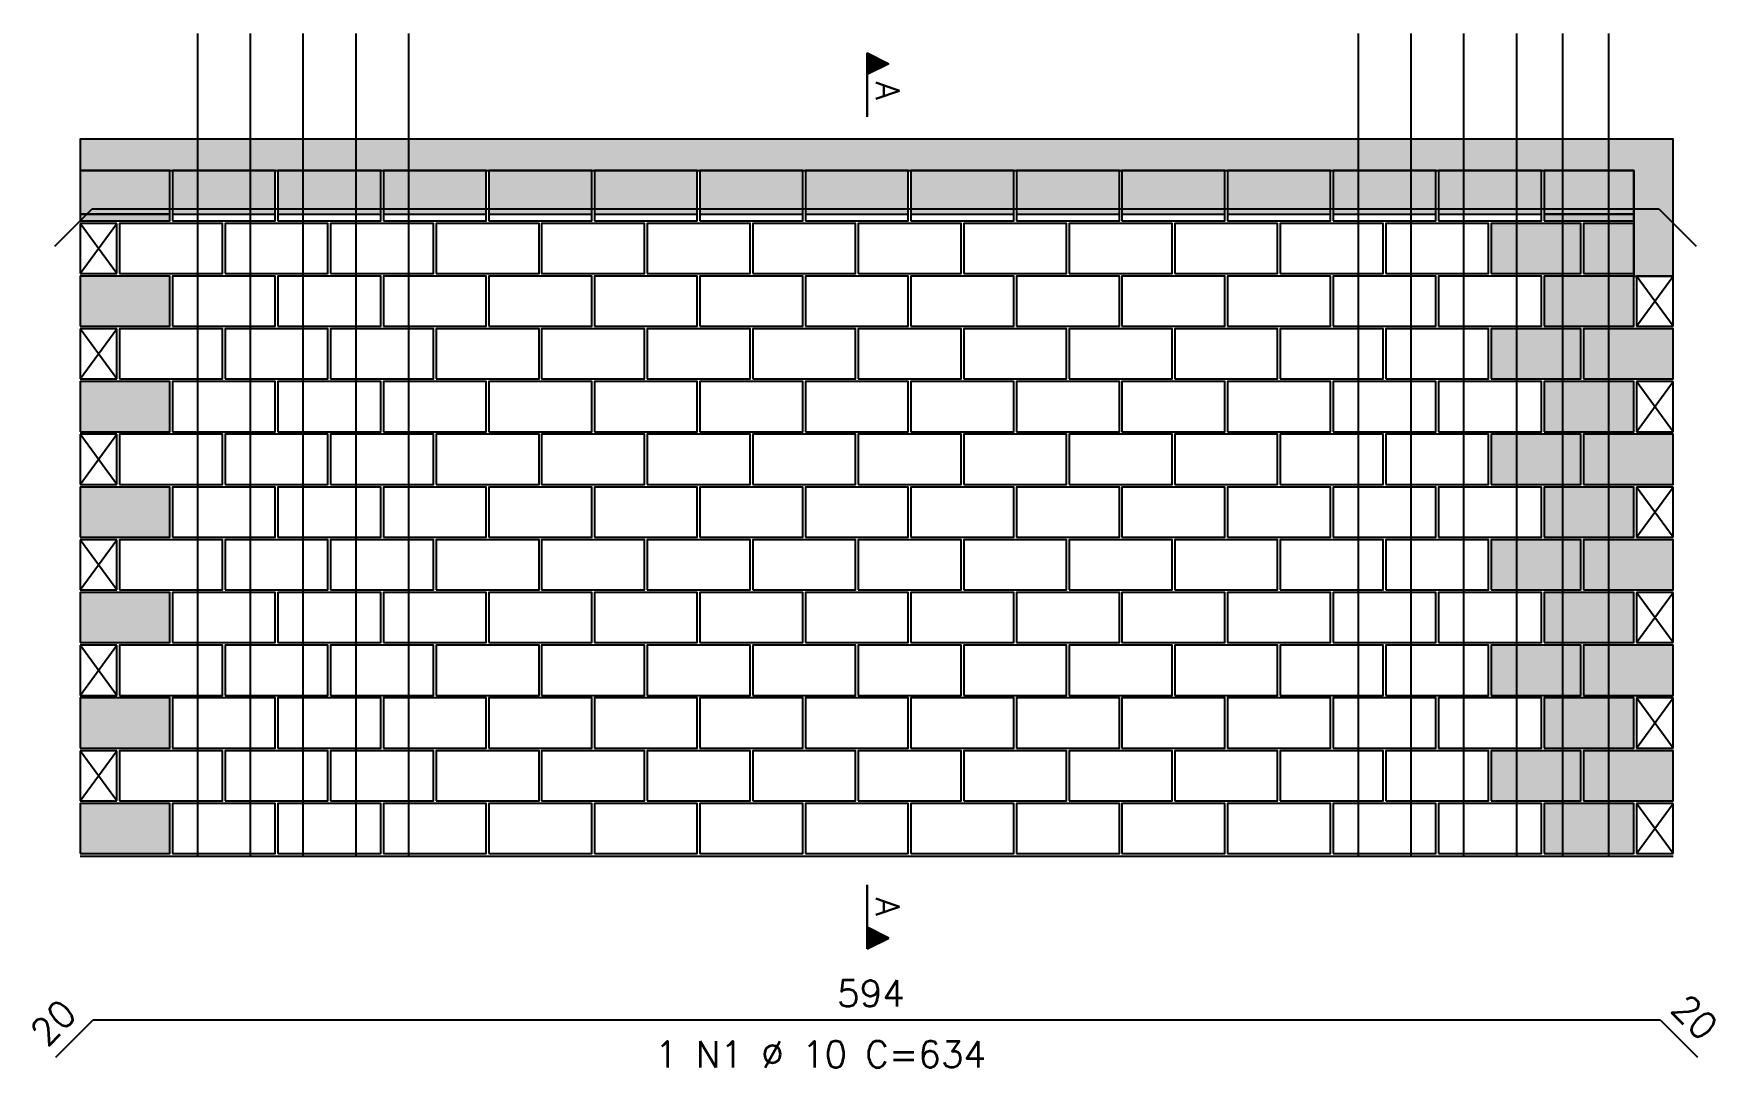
# Model space of a CAD drawing. Extents: x -1.9 to 86, y -1.6 to 61.
# Drawn here: x 7.55 to 20.29, y 8.03 to 15.87 of the extents above; entities that cross this region are included whole.
import ezdxf

# ---------------------------------------------------------------- set-up
doc = ezdxf.new("R2010")
doc.units = 0
doc.header["$MEASUREMENT"] = 0
for name, color, linetype in [('PENA_01', 1, 'CONTINUOUS'), ('PENA_02', 2, 'CONTINUOUS'), ('PENA_03', 3, 'CONTINUOUS'), ('PENA_05', 5, 'CONTINUOUS'), ('PENA_09', 254, 'CONTINUOUS'), ('PENA_11', 252, 'CONTINUOUS'), ('PENA_21', 100, 'CONTINUOUS'), ('PENA_23', 50, 'CONTINUOUS')]:
    doc.layers.add(name, color=color, linetype=linetype)
doc.styles.get("Standard").update_dxf_attribs({"font": 'ROMANS.SHX'})

msp = doc.modelspace()

# ---------------------------------------------------------------- linework, layer by layer
at = {"layer": 'PENA_01', "linetype": 'Continuous'}
for p, q in [((7.898, 14.499), (8.578, 14.499)), ((8.598, 14.499), (9.378, 14.499)), ((9.398, 14.499), (10.178, 14.499)), ((10.198, 14.499), (10.978, 14.499)), ((10.998, 14.499), (11.778, 14.499)), ((11.798, 14.499), (12.578, 14.499)), ((12.598, 14.499), (13.378, 14.499)), ((13.398, 14.499), (14.178, 14.499)), ((14.198, 14.499), (14.978, 14.499)), ((14.998, 14.499), (15.778, 14.499)), ((15.798, 14.499), (16.578, 14.499)), ((16.598, 14.499), (17.378, 14.499)), ((17.398, 14.499), (18.178, 14.499)), ((18.198, 14.499), (18.978, 14.499)), ((18.998, 14.499), (19.678, 14.499))]:
    msp.add_line(p, q, dxfattribs=at)
at = {"layer": 'PENA_02', "linetype": 'Continuous'}
for p, q in [((8.178, 14.429), (7.898, 14.429)), ((7.898, 14.429), (7.898, 14.049)), ((8.178, 14.049), (8.178, 14.429)), ((7.898, 14.049), (8.178, 14.049)), ((19.978, 14.029), (19.698, 14.029)), ((19.698, 14.029), (19.698, 13.649)), ((19.978, 13.649), (19.978, 14.029)), ((19.698, 13.649), (19.978, 13.649)), ((8.178, 13.629), (7.898, 13.629)), ((7.898, 13.629), (7.898, 13.249)), ((8.178, 13.249), (8.178, 13.629)), ((7.898, 13.249), (8.178, 13.249)), ((19.978, 13.229), (19.698, 13.229)), ((19.698, 13.229), (19.698, 12.849)), ((19.978, 12.849), (19.978, 13.229)), ((8.178, 12.829), (7.898, 12.829)), ((7.898, 12.829), (7.898, 12.449)), ((8.178, 12.449), (8.178, 12.829)), ((19.698, 12.849), (19.978, 12.849)), ((7.898, 12.449), (8.178, 12.449)), ((19.978, 12.429), (19.698, 12.429)), ((19.698, 12.429), (19.698, 12.049)), ((19.978, 12.049), (19.978, 12.429)), ((8.178, 12.029), (7.898, 12.029)), ((7.898, 12.029), (7.898, 11.649)), ((8.178, 11.649), (8.178, 12.029)), ((19.698, 12.049), (19.978, 12.049)), ((7.898, 11.649), (8.178, 11.649)), ((19.978, 11.629), (19.698, 11.629)), ((19.698, 11.629), (19.698, 11.249)), ((19.978, 11.249), (19.978, 11.629)), ((8.178, 11.229), (7.898, 11.229)), ((7.898, 11.229), (7.898, 10.849)), ((8.178, 10.849), (8.178, 11.229)), ((19.698, 11.249), (19.978, 11.249)), ((7.898, 10.849), (8.178, 10.849)), ((19.978, 10.829), (19.698, 10.829)), ((19.698, 10.829), (19.698, 10.449)), ((19.978, 10.449), (19.978, 10.829)), ((8.178, 10.429), (7.898, 10.429)), ((7.898, 10.429), (7.898, 10.049)), ((8.178, 10.049), (8.178, 10.429)), ((19.698, 10.449), (19.978, 10.449)), ((7.898, 10.049), (8.178, 10.049)), ((19.978, 10.029), (19.698, 10.029)), ((19.698, 10.029), (19.698, 9.649)), ((19.978, 9.649), (19.978, 10.029)), ((7.898, 9.629), (19.978, 9.629)), ((19.698, 9.649), (19.978, 9.649))]:
    msp.add_line(p, q, dxfattribs=at)
for points in [[(19.978, 14.029), (19.978, 15.069), (7.898, 15.069), (7.898, 14.829), (19.678, 14.829), (19.678, 14.029), (19.978, 14.029)], [(7.898, 14.449), (8.578, 14.449), (8.578, 14.829), (7.898, 14.829), (7.898, 14.449)], [(8.598, 14.449), (9.378, 14.449), (9.378, 14.829), (8.598, 14.829), (8.598, 14.449)], [(9.398, 14.449), (10.178, 14.449), (10.178, 14.829), (9.398, 14.829), (9.398, 14.449)], [(10.198, 14.449), (10.978, 14.449), (10.978, 14.829), (10.198, 14.829), (10.198, 14.449)], [(10.998, 14.449), (11.778, 14.449), (11.778, 14.829), (10.998, 14.829), (10.998, 14.449)], [(11.798, 14.449), (12.578, 14.449), (12.578, 14.829), (11.798, 14.829), (11.798, 14.449)], [(12.598, 14.449), (13.378, 14.449), (13.378, 14.829), (12.598, 14.829), (12.598, 14.449)], [(13.398, 14.449), (14.178, 14.449), (14.178, 14.829), (13.398, 14.829), (13.398, 14.449)], [(14.198, 14.449), (14.978, 14.449), (14.978, 14.829), (14.198, 14.829), (14.198, 14.449)], [(14.998, 14.449), (15.778, 14.449), (15.778, 14.829), (14.998, 14.829), (14.998, 14.449)], [(15.798, 14.449), (16.578, 14.449), (16.578, 14.829), (15.798, 14.829), (15.798, 14.449)], [(16.598, 14.449), (17.378, 14.449), (17.378, 14.829), (16.598, 14.829), (16.598, 14.449)], [(17.398, 14.449), (18.178, 14.449), (18.178, 14.829), (17.398, 14.829), (17.398, 14.449)], [(18.198, 14.449), (18.978, 14.449), (18.978, 14.829), (18.198, 14.829), (18.198, 14.449)], [(18.998, 14.449), (19.678, 14.449), (19.678, 14.829), (18.998, 14.829), (18.998, 14.449)], [(8.198, 14.049), (8.978, 14.049), (8.978, 14.429), (8.198, 14.429), (8.198, 14.049)], [(8.998, 14.049), (9.778, 14.049), (9.778, 14.429), (8.998, 14.429), (8.998, 14.049)], [(9.798, 14.049), (10.578, 14.049), (10.578, 14.429), (9.798, 14.429), (9.798, 14.049)], [(10.598, 14.049), (11.378, 14.049), (11.378, 14.429), (10.598, 14.429), (10.598, 14.049)], [(11.398, 14.049), (12.178, 14.049), (12.178, 14.429), (11.398, 14.429), (11.398, 14.049)], [(12.198, 14.049), (12.978, 14.049), (12.978, 14.429), (12.198, 14.429), (12.198, 14.049)], [(12.998, 14.049), (13.778, 14.049), (13.778, 14.429), (12.998, 14.429), (12.998, 14.049)], [(13.798, 14.049), (14.578, 14.049), (14.578, 14.429), (13.798, 14.429), (13.798, 14.049)], [(14.598, 14.049), (15.378, 14.049), (15.378, 14.429), (14.598, 14.429), (14.598, 14.049)], [(15.398, 14.049), (16.178, 14.049), (16.178, 14.429), (15.398, 14.429), (15.398, 14.049)], [(16.198, 14.049), (16.978, 14.049), (16.978, 14.429), (16.198, 14.429), (16.198, 14.049)], [(16.998, 14.049), (17.778, 14.049), (17.778, 14.429), (16.998, 14.429), (16.998, 14.049)], [(17.798, 14.049), (18.578, 14.049), (18.578, 14.429), (17.798, 14.429), (17.798, 14.049)], [(18.598, 14.049), (19.278, 14.049), (19.278, 14.429), (18.598, 14.429), (18.598, 14.049)], [(19.298, 14.049), (19.678, 14.049), (19.678, 14.429), (19.298, 14.429), (19.298, 14.049)], [(7.898, 13.649), (8.578, 13.649), (8.578, 14.029), (7.898, 14.029), (7.898, 13.649)], [(8.598, 13.649), (9.378, 13.649), (9.378, 14.029), (8.598, 14.029), (8.598, 13.649)], [(9.398, 13.649), (10.178, 13.649), (10.178, 14.029), (9.398, 14.029), (9.398, 13.649)], [(10.198, 13.649), (10.978, 13.649), (10.978, 14.029), (10.198, 14.029), (10.198, 13.649)], [(10.998, 13.649), (11.778, 13.649), (11.778, 14.029), (10.998, 14.029), (10.998, 13.649)], [(11.798, 13.649), (12.578, 13.649), (12.578, 14.029), (11.798, 14.029), (11.798, 13.649)], [(12.598, 13.649), (13.378, 13.649), (13.378, 14.029), (12.598, 14.029), (12.598, 13.649)], [(13.398, 13.649), (14.178, 13.649), (14.178, 14.029), (13.398, 14.029), (13.398, 13.649)], [(14.198, 13.649), (14.978, 13.649), (14.978, 14.029), (14.198, 14.029), (14.198, 13.649)], [(14.998, 13.649), (15.778, 13.649), (15.778, 14.029), (14.998, 14.029), (14.998, 13.649)], [(15.798, 13.649), (16.578, 13.649), (16.578, 14.029), (15.798, 14.029), (15.798, 13.649)], [(16.598, 13.649), (17.378, 13.649), (17.378, 14.029), (16.598, 14.029), (16.598, 13.649)], [(17.398, 13.649), (18.178, 13.649), (18.178, 14.029), (17.398, 14.029), (17.398, 13.649)], [(18.198, 13.649), (18.978, 13.649), (18.978, 14.029), (18.198, 14.029), (18.198, 13.649)], [(18.998, 13.649), (19.678, 13.649), (19.678, 14.029), (18.998, 14.029), (18.998, 13.649)], [(8.198, 13.249), (8.978, 13.249), (8.978, 13.629), (8.198, 13.629), (8.198, 13.249)], [(8.998, 13.249), (9.778, 13.249), (9.778, 13.629), (8.998, 13.629), (8.998, 13.249)], [(9.798, 13.249), (10.578, 13.249), (10.578, 13.629), (9.798, 13.629), (9.798, 13.249)], [(10.598, 13.249), (11.378, 13.249), (11.378, 13.629), (10.598, 13.629), (10.598, 13.249)], [(11.398, 13.249), (12.178, 13.249), (12.178, 13.629), (11.398, 13.629), (11.398, 13.249)], [(12.198, 13.249), (12.978, 13.249), (12.978, 13.629), (12.198, 13.629), (12.198, 13.249)], [(12.998, 13.249), (13.778, 13.249), (13.778, 13.629), (12.998, 13.629), (12.998, 13.249)], [(13.798, 13.249), (14.578, 13.249), (14.578, 13.629), (13.798, 13.629), (13.798, 13.249)], [(14.598, 13.249), (15.378, 13.249), (15.378, 13.629), (14.598, 13.629), (14.598, 13.249)], [(15.398, 13.249), (16.178, 13.249), (16.178, 13.629), (15.398, 13.629), (15.398, 13.249)], [(16.198, 13.249), (16.978, 13.249), (16.978, 13.629), (16.198, 13.629), (16.198, 13.249)], [(16.998, 13.249), (17.778, 13.249), (17.778, 13.629), (16.998, 13.629), (16.998, 13.249)], [(17.798, 13.249), (18.578, 13.249), (18.578, 13.629), (17.798, 13.629), (17.798, 13.249)], [(18.598, 13.249), (19.278, 13.249), (19.278, 13.629), (18.598, 13.629), (18.598, 13.249)], [(19.298, 13.249), (19.978, 13.249), (19.978, 13.629), (19.298, 13.629), (19.298, 13.249)], [(7.898, 12.849), (8.578, 12.849), (8.578, 13.229), (7.898, 13.229), (7.898, 12.849)], [(8.598, 12.849), (9.378, 12.849), (9.378, 13.229), (8.598, 13.229), (8.598, 12.849)], [(9.398, 12.849), (10.178, 12.849), (10.178, 13.229), (9.398, 13.229), (9.398, 12.849)], [(10.198, 12.849), (10.978, 12.849), (10.978, 13.229), (10.198, 13.229), (10.198, 12.849)], [(10.998, 12.849), (11.778, 12.849), (11.778, 13.229), (10.998, 13.229), (10.998, 12.849)], [(11.798, 12.849), (12.578, 12.849), (12.578, 13.229), (11.798, 13.229), (11.798, 12.849)], [(12.598, 12.849), (13.378, 12.849), (13.378, 13.229), (12.598, 13.229), (12.598, 12.849)], [(13.398, 12.849), (14.178, 12.849), (14.178, 13.229), (13.398, 13.229), (13.398, 12.849)], [(14.198, 12.849), (14.978, 12.849), (14.978, 13.229), (14.198, 13.229), (14.198, 12.849)], [(14.998, 12.849), (15.778, 12.849), (15.778, 13.229), (14.998, 13.229), (14.998, 12.849)], [(15.798, 12.849), (16.578, 12.849), (16.578, 13.229), (15.798, 13.229), (15.798, 12.849)], [(16.598, 12.849), (17.378, 12.849), (17.378, 13.229), (16.598, 13.229), (16.598, 12.849)], [(17.398, 12.849), (18.178, 12.849), (18.178, 13.229), (17.398, 13.229), (17.398, 12.849)], [(18.198, 12.849), (18.978, 12.849), (18.978, 13.229), (18.198, 13.229), (18.198, 12.849)], [(18.998, 12.849), (19.678, 12.849), (19.678, 13.229), (18.998, 13.229), (18.998, 12.849)], [(8.198, 12.449), (8.978, 12.449), (8.978, 12.829), (8.198, 12.829), (8.198, 12.449)], [(8.998, 12.449), (9.778, 12.449), (9.778, 12.829), (8.998, 12.829), (8.998, 12.449)], [(9.798, 12.449), (10.578, 12.449), (10.578, 12.829), (9.798, 12.829), (9.798, 12.449)], [(10.598, 12.449), (11.378, 12.449), (11.378, 12.829), (10.598, 12.829), (10.598, 12.449)], [(11.398, 12.449), (12.178, 12.449), (12.178, 12.829), (11.398, 12.829), (11.398, 12.449)], [(12.198, 12.449), (12.978, 12.449), (12.978, 12.829), (12.198, 12.829), (12.198, 12.449)], [(12.998, 12.449), (13.778, 12.449), (13.778, 12.829), (12.998, 12.829), (12.998, 12.449)], [(13.798, 12.449), (14.578, 12.449), (14.578, 12.829), (13.798, 12.829), (13.798, 12.449)], [(14.598, 12.449), (15.378, 12.449), (15.378, 12.829), (14.598, 12.829), (14.598, 12.449)], [(15.398, 12.449), (16.178, 12.449), (16.178, 12.829), (15.398, 12.829), (15.398, 12.449)], [(16.198, 12.449), (16.978, 12.449), (16.978, 12.829), (16.198, 12.829), (16.198, 12.449)], [(16.998, 12.449), (17.778, 12.449), (17.778, 12.829), (16.998, 12.829), (16.998, 12.449)], [(17.798, 12.449), (18.578, 12.449), (18.578, 12.829), (17.798, 12.829), (17.798, 12.449)], [(18.598, 12.449), (19.278, 12.449), (19.278, 12.829), (18.598, 12.829), (18.598, 12.449)], [(19.298, 12.449), (19.978, 12.449), (19.978, 12.829), (19.298, 12.829), (19.298, 12.449)], [(7.898, 12.049), (8.578, 12.049), (8.578, 12.429), (7.898, 12.429), (7.898, 12.049)], [(8.598, 12.049), (9.378, 12.049), (9.378, 12.429), (8.598, 12.429), (8.598, 12.049)], [(9.398, 12.049), (10.178, 12.049), (10.178, 12.429), (9.398, 12.429), (9.398, 12.049)], [(10.198, 12.049), (10.978, 12.049), (10.978, 12.429), (10.198, 12.429), (10.198, 12.049)], [(10.998, 12.049), (11.778, 12.049), (11.778, 12.429), (10.998, 12.429), (10.998, 12.049)], [(11.798, 12.049), (12.578, 12.049), (12.578, 12.429), (11.798, 12.429), (11.798, 12.049)], [(12.598, 12.049), (13.378, 12.049), (13.378, 12.429), (12.598, 12.429), (12.598, 12.049)], [(13.398, 12.049), (14.178, 12.049), (14.178, 12.429), (13.398, 12.429), (13.398, 12.049)], [(14.198, 12.049), (14.978, 12.049), (14.978, 12.429), (14.198, 12.429), (14.198, 12.049)], [(14.998, 12.049), (15.778, 12.049), (15.778, 12.429), (14.998, 12.429), (14.998, 12.049)], [(15.798, 12.049), (16.578, 12.049), (16.578, 12.429), (15.798, 12.429), (15.798, 12.049)], [(16.598, 12.049), (17.378, 12.049), (17.378, 12.429), (16.598, 12.429), (16.598, 12.049)], [(17.398, 12.049), (18.178, 12.049), (18.178, 12.429), (17.398, 12.429), (17.398, 12.049)], [(18.198, 12.049), (18.978, 12.049), (18.978, 12.429), (18.198, 12.429), (18.198, 12.049)], [(18.998, 12.049), (19.678, 12.049), (19.678, 12.429), (18.998, 12.429), (18.998, 12.049)], [(8.198, 11.649), (8.978, 11.649), (8.978, 12.029), (8.198, 12.029), (8.198, 11.649)], [(8.998, 11.649), (9.778, 11.649), (9.778, 12.029), (8.998, 12.029), (8.998, 11.649)], [(9.798, 11.649), (10.578, 11.649), (10.578, 12.029), (9.798, 12.029), (9.798, 11.649)], [(10.598, 11.649), (11.378, 11.649), (11.378, 12.029), (10.598, 12.029), (10.598, 11.649)], [(11.398, 11.649), (12.178, 11.649), (12.178, 12.029), (11.398, 12.029), (11.398, 11.649)], [(12.198, 11.649), (12.978, 11.649), (12.978, 12.029), (12.198, 12.029), (12.198, 11.649)], [(12.998, 11.649), (13.778, 11.649), (13.778, 12.029), (12.998, 12.029), (12.998, 11.649)], [(13.798, 11.649), (14.578, 11.649), (14.578, 12.029), (13.798, 12.029), (13.798, 11.649)], [(14.598, 11.649), (15.378, 11.649), (15.378, 12.029), (14.598, 12.029), (14.598, 11.649)], [(15.398, 11.649), (16.178, 11.649), (16.178, 12.029), (15.398, 12.029), (15.398, 11.649)], [(16.198, 11.649), (16.978, 11.649), (16.978, 12.029), (16.198, 12.029), (16.198, 11.649)], [(16.998, 11.649), (17.778, 11.649), (17.778, 12.029), (16.998, 12.029), (16.998, 11.649)], [(17.798, 11.649), (18.578, 11.649), (18.578, 12.029), (17.798, 12.029), (17.798, 11.649)], [(18.598, 11.649), (19.278, 11.649), (19.278, 12.029), (18.598, 12.029), (18.598, 11.649)], [(19.298, 11.649), (19.978, 11.649), (19.978, 12.029), (19.298, 12.029), (19.298, 11.649)], [(7.898, 11.249), (8.578, 11.249), (8.578, 11.629), (7.898, 11.629), (7.898, 11.249)], [(8.598, 11.249), (9.378, 11.249), (9.378, 11.629), (8.598, 11.629), (8.598, 11.249)], [(9.398, 11.249), (10.178, 11.249), (10.178, 11.629), (9.398, 11.629), (9.398, 11.249)], [(10.198, 11.249), (10.978, 11.249), (10.978, 11.629), (10.198, 11.629), (10.198, 11.249)], [(10.998, 11.249), (11.778, 11.249), (11.778, 11.629), (10.998, 11.629), (10.998, 11.249)], [(11.798, 11.249), (12.578, 11.249), (12.578, 11.629), (11.798, 11.629), (11.798, 11.249)], [(12.598, 11.249), (13.378, 11.249), (13.378, 11.629), (12.598, 11.629), (12.598, 11.249)], [(13.398, 11.249), (14.178, 11.249), (14.178, 11.629), (13.398, 11.629), (13.398, 11.249)], [(14.198, 11.249), (14.978, 11.249), (14.978, 11.629), (14.198, 11.629), (14.198, 11.249)], [(14.998, 11.249), (15.778, 11.249), (15.778, 11.629), (14.998, 11.629), (14.998, 11.249)], [(15.798, 11.249), (16.578, 11.249), (16.578, 11.629), (15.798, 11.629), (15.798, 11.249)], [(16.598, 11.249), (17.378, 11.249), (17.378, 11.629), (16.598, 11.629), (16.598, 11.249)], [(17.398, 11.249), (18.178, 11.249), (18.178, 11.629), (17.398, 11.629), (17.398, 11.249)], [(18.198, 11.249), (18.978, 11.249), (18.978, 11.629), (18.198, 11.629), (18.198, 11.249)], [(18.998, 11.249), (19.678, 11.249), (19.678, 11.629), (18.998, 11.629), (18.998, 11.249)], [(8.198, 10.849), (8.978, 10.849), (8.978, 11.229), (8.198, 11.229), (8.198, 10.849)], [(8.998, 10.849), (9.778, 10.849), (9.778, 11.229), (8.998, 11.229), (8.998, 10.849)], [(9.798, 10.849), (10.578, 10.849), (10.578, 11.229), (9.798, 11.229), (9.798, 10.849)], [(10.598, 10.849), (11.378, 10.849), (11.378, 11.229), (10.598, 11.229), (10.598, 10.849)], [(11.398, 10.849), (12.178, 10.849), (12.178, 11.229), (11.398, 11.229), (11.398, 10.849)], [(12.198, 10.849), (12.978, 10.849), (12.978, 11.229), (12.198, 11.229), (12.198, 10.849)], [(12.998, 10.849), (13.778, 10.849), (13.778, 11.229), (12.998, 11.229), (12.998, 10.849)], [(13.798, 10.849), (14.578, 10.849), (14.578, 11.229), (13.798, 11.229), (13.798, 10.849)], [(14.598, 10.849), (15.378, 10.849), (15.378, 11.229), (14.598, 11.229), (14.598, 10.849)], [(15.398, 10.849), (16.178, 10.849), (16.178, 11.229), (15.398, 11.229), (15.398, 10.849)], [(16.198, 10.849), (16.978, 10.849), (16.978, 11.229), (16.198, 11.229), (16.198, 10.849)], [(16.998, 10.849), (17.778, 10.849), (17.778, 11.229), (16.998, 11.229), (16.998, 10.849)], [(17.798, 10.849), (18.578, 10.849), (18.578, 11.229), (17.798, 11.229), (17.798, 10.849)], [(18.598, 10.849), (19.278, 10.849), (19.278, 11.229), (18.598, 11.229), (18.598, 10.849)], [(19.298, 10.849), (19.978, 10.849), (19.978, 11.229), (19.298, 11.229), (19.298, 10.849)], [(7.898, 10.449), (8.578, 10.449), (8.578, 10.829), (7.898, 10.829), (7.898, 10.449)], [(8.598, 10.449), (9.378, 10.449), (9.378, 10.829), (8.598, 10.829), (8.598, 10.449)], [(9.398, 10.449), (10.178, 10.449), (10.178, 10.829), (9.398, 10.829), (9.398, 10.449)], [(10.198, 10.449), (10.978, 10.449), (10.978, 10.829), (10.198, 10.829), (10.198, 10.449)], [(10.998, 10.449), (11.778, 10.449), (11.778, 10.829), (10.998, 10.829), (10.998, 10.449)], [(11.798, 10.449), (12.578, 10.449), (12.578, 10.829), (11.798, 10.829), (11.798, 10.449)], [(12.598, 10.449), (13.378, 10.449), (13.378, 10.829), (12.598, 10.829), (12.598, 10.449)], [(13.398, 10.449), (14.178, 10.449), (14.178, 10.829), (13.398, 10.829), (13.398, 10.449)], [(14.198, 10.449), (14.978, 10.449), (14.978, 10.829), (14.198, 10.829), (14.198, 10.449)], [(14.998, 10.449), (15.778, 10.449), (15.778, 10.829), (14.998, 10.829), (14.998, 10.449)], [(15.798, 10.449), (16.578, 10.449), (16.578, 10.829), (15.798, 10.829), (15.798, 10.449)], [(16.598, 10.449), (17.378, 10.449), (17.378, 10.829), (16.598, 10.829), (16.598, 10.449)], [(17.398, 10.449), (18.178, 10.449), (18.178, 10.829), (17.398, 10.829), (17.398, 10.449)], [(18.198, 10.449), (18.978, 10.449), (18.978, 10.829), (18.198, 10.829), (18.198, 10.449)], [(18.998, 10.449), (19.678, 10.449), (19.678, 10.829), (18.998, 10.829), (18.998, 10.449)], [(8.198, 10.049), (8.978, 10.049), (8.978, 10.429), (8.198, 10.429), (8.198, 10.049)], [(8.998, 10.049), (9.778, 10.049), (9.778, 10.429), (8.998, 10.429), (8.998, 10.049)], [(9.798, 10.049), (10.578, 10.049), (10.578, 10.429), (9.798, 10.429), (9.798, 10.049)], [(10.598, 10.049), (11.378, 10.049), (11.378, 10.429), (10.598, 10.429), (10.598, 10.049)], [(11.398, 10.049), (12.178, 10.049), (12.178, 10.429), (11.398, 10.429), (11.398, 10.049)], [(12.198, 10.049), (12.978, 10.049), (12.978, 10.429), (12.198, 10.429), (12.198, 10.049)], [(12.998, 10.049), (13.778, 10.049), (13.778, 10.429), (12.998, 10.429), (12.998, 10.049)], [(13.798, 10.049), (14.578, 10.049), (14.578, 10.429), (13.798, 10.429), (13.798, 10.049)], [(14.598, 10.049), (15.378, 10.049), (15.378, 10.429), (14.598, 10.429), (14.598, 10.049)], [(15.398, 10.049), (16.178, 10.049), (16.178, 10.429), (15.398, 10.429), (15.398, 10.049)], [(16.198, 10.049), (16.978, 10.049), (16.978, 10.429), (16.198, 10.429), (16.198, 10.049)], [(16.998, 10.049), (17.778, 10.049), (17.778, 10.429), (16.998, 10.429), (16.998, 10.049)], [(17.798, 10.049), (18.578, 10.049), (18.578, 10.429), (17.798, 10.429), (17.798, 10.049)], [(18.598, 10.049), (19.278, 10.049), (19.278, 10.429), (18.598, 10.429), (18.598, 10.049)], [(19.298, 10.049), (19.978, 10.049), (19.978, 10.429), (19.298, 10.429), (19.298, 10.049)], [(7.898, 9.649), (8.578, 9.649), (8.578, 10.029), (7.898, 10.029), (7.898, 9.649)], [(8.598, 9.649), (9.378, 9.649), (9.378, 10.029), (8.598, 10.029), (8.598, 9.649)], [(9.398, 9.649), (10.178, 9.649), (10.178, 10.029), (9.398, 10.029), (9.398, 9.649)], [(10.198, 9.649), (10.978, 9.649), (10.978, 10.029), (10.198, 10.029), (10.198, 9.649)], [(10.998, 9.649), (11.778, 9.649), (11.778, 10.029), (10.998, 10.029), (10.998, 9.649)], [(11.798, 9.649), (12.578, 9.649), (12.578, 10.029), (11.798, 10.029), (11.798, 9.649)], [(12.598, 9.649), (13.378, 9.649), (13.378, 10.029), (12.598, 10.029), (12.598, 9.649)], [(13.398, 9.649), (14.178, 9.649), (14.178, 10.029), (13.398, 10.029), (13.398, 9.649)], [(14.198, 9.649), (14.978, 9.649), (14.978, 10.029), (14.198, 10.029), (14.198, 9.649)], [(14.998, 9.649), (15.778, 9.649), (15.778, 10.029), (14.998, 10.029), (14.998, 9.649)], [(15.798, 9.649), (16.578, 9.649), (16.578, 10.029), (15.798, 10.029), (15.798, 9.649)], [(16.598, 9.649), (17.378, 9.649), (17.378, 10.029), (16.598, 10.029), (16.598, 9.649)], [(17.398, 9.649), (18.178, 9.649), (18.178, 10.029), (17.398, 10.029), (17.398, 9.649)], [(18.198, 9.649), (18.978, 9.649), (18.978, 10.029), (18.198, 10.029), (18.198, 9.649)], [(18.998, 9.649), (19.678, 9.649), (19.678, 10.029), (18.998, 10.029), (18.998, 9.649)]]:
    msp.add_lwpolyline(points, dxfattribs=at)
at = {"layer": 'PENA_03', "linetype": 'Continuous'}
for p, q in [((13.865, 15.237), (13.865, 15.723)), ((13.865, 15.723), (14.031, 15.64)), ((13.866, 15.722), (13.866, 15.558)), ((13.866, 15.722), (14.03, 15.64)), ((13.878, 15.717), (13.878, 15.564)), ((13.891, 15.71), (13.891, 15.57)), ((13.904, 15.704), (13.904, 15.576)), ((13.916, 15.698), (13.916, 15.583)), ((13.929, 15.691), (13.929, 15.589)), ((13.942, 15.685), (13.942, 15.596)), ((13.955, 15.679), (13.955, 15.602)), ((14.03, 15.64), (13.866, 15.558)), ((14.031, 15.64), (13.866, 15.558)), ((13.866, 15.558), (13.866, 15.237)), ((13.967, 15.672), (13.967, 15.608)), ((13.98, 15.666), (13.98, 15.615)), ((13.993, 15.659), (13.993, 15.621)), ((14.006, 15.653), (14.006, 15.627)), ((14.018, 15.647), (14.018, 15.634)), ((7.898, 14.049), (8.178, 14.429)), ((8.178, 14.049), (7.898, 14.429)), ((19.698, 13.649), (19.978, 14.029)), ((19.978, 13.649), (19.698, 14.029)), ((7.898, 13.249), (8.178, 13.629)), ((8.178, 13.249), (7.898, 13.629)), ((19.698, 12.849), (19.978, 13.229)), ((19.978, 12.849), (19.698, 13.229)), ((7.898, 12.449), (8.178, 12.829)), ((8.178, 12.449), (7.898, 12.829)), ((19.698, 12.049), (19.978, 12.429)), ((19.978, 12.049), (19.698, 12.429)), ((7.898, 11.649), (8.178, 12.029)), ((8.178, 11.649), (7.898, 12.029)), ((19.698, 11.249), (19.978, 11.629)), ((19.978, 11.249), (19.698, 11.629)), ((7.898, 10.849), (8.178, 11.229)), ((8.178, 10.849), (7.898, 11.229)), ((19.698, 10.449), (19.978, 10.829)), ((19.978, 10.449), (19.698, 10.829)), ((7.898, 10.049), (8.178, 10.429)), ((8.178, 10.049), (7.898, 10.429)), ((19.698, 9.649), (19.978, 10.029)), ((19.978, 9.649), (19.698, 10.029)), ((13.865, 9.411), (13.865, 8.925)), ((13.866, 9.09), (13.866, 9.411)), ((14.031, 9.008), (13.866, 9.09)), ((13.866, 8.926), (13.866, 9.089)), ((14.03, 9.008), (13.866, 9.089)), ((13.878, 8.931), (13.878, 9.084)), ((13.891, 8.937), (13.891, 9.078)), ((13.904, 8.944), (13.904, 9.071)), ((13.916, 8.95), (13.916, 9.065)), ((13.929, 8.957), (13.929, 9.059)), ((13.942, 8.963), (13.942, 9.052)), ((13.865, 8.925), (14.031, 9.008)), ((13.866, 8.926), (14.03, 9.008)), ((13.955, 8.969), (13.955, 9.046)), ((13.967, 8.976), (13.967, 9.04)), ((13.98, 8.982), (13.98, 9.033)), ((13.993, 8.988), (13.993, 9.027)), ((14.006, 8.995), (14.006, 9.02)), ((14.018, 9.001), (14.018, 9.014))]:
    msp.add_line(p, q, dxfattribs=at)
at = {"layer": 'PENA_05', "linetype": 'Continuous'}
for p, q in [((7.706, 14.256), (7.989, 14.539)), ((7.989, 14.539), (19.869, 14.539)), ((19.869, 14.539), (20.152, 14.256)), ((7.715, 8.105), (7.998, 8.388)), ((7.998, 8.388), (19.878, 8.388)), ((19.878, 8.388), (20.161, 8.105))]:
    msp.add_line(p, q, dxfattribs=at)
for points in [[(8.788, 15.869), (8.788, 9.629)], [(9.188, 15.869), (9.188, 9.629)], [(9.588, 15.869), (9.588, 9.629)], [(9.988, 15.869), (9.988, 9.629)], [(10.388, 15.869), (10.388, 9.629)], [(17.588, 15.869), (17.588, 9.629)], [(17.988, 15.869), (17.988, 9.629)], [(18.388, 15.869), (18.388, 9.629)], [(18.788, 15.869), (18.788, 9.629)], [(19.138, 15.869), (19.138, 9.629)], [(19.488, 15.869), (19.488, 9.629)]]:
    msp.add_lwpolyline(points, dxfattribs=at)
at = {"layer": 'PENA_09', "linetype": 'Continuous'}
for points in [[(7.898, 14.499), (8.578, 14.499), (8.578, 14.829), (7.898, 14.829), (7.898, 14.499)], [(8.598, 14.499), (9.378, 14.499), (9.378, 14.829), (8.598, 14.829), (8.598, 14.499)], [(9.398, 14.499), (10.178, 14.499), (10.178, 14.829), (9.398, 14.829), (9.398, 14.499)], [(10.198, 14.499), (10.978, 14.499), (10.978, 14.829), (10.198, 14.829), (10.198, 14.499)], [(10.998, 14.499), (11.778, 14.499), (11.778, 14.829), (10.998, 14.829), (10.998, 14.499)], [(11.798, 14.499), (12.578, 14.499), (12.578, 14.829), (11.798, 14.829), (11.798, 14.499)], [(12.598, 14.499), (13.378, 14.499), (13.378, 14.829), (12.598, 14.829), (12.598, 14.499)], [(13.398, 14.499), (14.178, 14.499), (14.178, 14.829), (13.398, 14.829), (13.398, 14.499)], [(14.198, 14.499), (14.978, 14.499), (14.978, 14.829), (14.198, 14.829), (14.198, 14.499)], [(14.998, 14.499), (15.778, 14.499), (15.778, 14.829), (14.998, 14.829), (14.998, 14.499)], [(15.798, 14.499), (16.578, 14.499), (16.578, 14.829), (15.798, 14.829), (15.798, 14.499)], [(16.598, 14.499), (17.378, 14.499), (17.378, 14.829), (16.598, 14.829), (16.598, 14.499)], [(17.398, 14.499), (18.178, 14.499), (18.178, 14.829), (17.398, 14.829), (17.398, 14.499)], [(18.198, 14.499), (18.978, 14.499), (18.978, 14.829), (18.198, 14.829), (18.198, 14.499)], [(18.998, 14.499), (19.678, 14.499), (19.678, 14.829), (18.998, 14.829), (18.998, 14.499)]]:
    msp.add_lwpolyline(points, dxfattribs=at)
for points in [[(7.898, 14.499), (8.578, 14.499), (8.578, 14.829)], [(7.898, 14.499), (8.578, 14.829), (7.898, 14.829)], [(7.898, 14.499), (7.898, 14.829), (7.898, 14.499)], [(8.598, 14.499), (9.378, 14.499), (9.378, 14.829)], [(8.598, 14.499), (9.378, 14.829), (8.598, 14.829)], [(8.598, 14.499), (8.598, 14.829), (8.598, 14.499)], [(9.398, 14.499), (10.178, 14.499), (10.178, 14.829)], [(9.398, 14.499), (10.178, 14.829), (9.398, 14.829)], [(9.398, 14.499), (9.398, 14.829), (9.398, 14.499)], [(10.198, 14.499), (10.978, 14.499), (10.978, 14.829)], [(10.198, 14.499), (10.978, 14.829), (10.198, 14.829)], [(10.198, 14.499), (10.198, 14.829), (10.198, 14.499)], [(10.998, 14.499), (11.778, 14.499), (11.778, 14.829)], [(10.998, 14.499), (11.778, 14.829), (10.998, 14.829)], [(10.998, 14.499), (10.998, 14.829), (10.998, 14.499)], [(11.798, 14.499), (12.578, 14.499), (12.578, 14.829)], [(11.798, 14.499), (12.578, 14.829), (11.798, 14.829)], [(11.798, 14.499), (11.798, 14.829), (11.798, 14.499)], [(12.598, 14.499), (13.378, 14.499), (13.378, 14.829)], [(12.598, 14.499), (13.378, 14.829), (12.598, 14.829)], [(12.598, 14.499), (12.598, 14.829), (12.598, 14.499)], [(13.398, 14.499), (14.178, 14.499), (14.178, 14.829)], [(13.398, 14.499), (14.178, 14.829), (13.398, 14.829)], [(13.398, 14.499), (13.398, 14.829), (13.398, 14.499)], [(14.198, 14.499), (14.978, 14.499), (14.978, 14.829)], [(14.198, 14.499), (14.978, 14.829), (14.198, 14.829)], [(14.198, 14.499), (14.198, 14.829), (14.198, 14.499)], [(14.998, 14.499), (15.778, 14.499), (15.778, 14.829)], [(14.998, 14.499), (15.778, 14.829), (14.998, 14.829)], [(14.998, 14.499), (14.998, 14.829), (14.998, 14.499)], [(15.798, 14.499), (16.578, 14.499), (16.578, 14.829)], [(15.798, 14.499), (16.578, 14.829), (15.798, 14.829)], [(15.798, 14.499), (15.798, 14.829), (15.798, 14.499)], [(16.598, 14.499), (17.378, 14.499), (17.378, 14.829)], [(16.598, 14.499), (17.378, 14.829), (16.598, 14.829)], [(16.598, 14.499), (16.598, 14.829), (16.598, 14.499)], [(17.398, 14.499), (18.178, 14.499), (18.178, 14.829)], [(17.398, 14.499), (18.178, 14.829), (17.398, 14.829)], [(17.398, 14.499), (17.398, 14.829), (17.398, 14.499)], [(18.198, 14.499), (18.978, 14.499), (18.978, 14.829)], [(18.198, 14.499), (18.978, 14.829), (18.198, 14.829)], [(18.198, 14.499), (18.198, 14.829), (18.198, 14.499)], [(18.998, 14.499), (19.678, 14.499), (19.678, 14.829)], [(18.998, 14.499), (19.678, 14.829), (18.998, 14.829)], [(18.998, 14.499), (18.998, 14.829), (18.998, 14.499)]]:
    msp.add_solid(points, dxfattribs=at)
at = {"layer": 'PENA_11', "linetype": 'Continuous'}
for points in [[(19.678, 14.829), (19.978, 15.069), (7.898, 15.069)], [(19.678, 14.829), (7.898, 15.069), (7.898, 14.829)], [(19.678, 14.829), (19.978, 14.029), (19.978, 15.069)], [(19.678, 14.829), (19.678, 14.029), (19.978, 14.029)]]:
    msp.add_solid(points, dxfattribs=at)
at = {"layer": 'PENA_21', "linetype": 'Continuous'}
for points in [[(7.898, 14.449), (8.578, 14.449), (8.578, 14.499), (7.898, 14.499), (7.898, 14.449)], [(18.598, 14.049), (19.278, 14.049), (19.278, 14.429), (18.598, 14.429), (18.598, 14.049)], [(18.998, 14.449), (19.678, 14.449), (19.678, 14.499), (18.998, 14.499), (18.998, 14.449)], [(7.898, 13.649), (8.578, 13.649), (8.578, 14.029), (7.898, 14.029), (7.898, 13.649)], [(18.998, 13.649), (19.678, 13.649), (19.678, 14.029), (18.998, 14.029), (18.998, 13.649)], [(18.598, 13.249), (19.278, 13.249), (19.278, 13.629), (18.598, 13.629), (18.598, 13.249)], [(19.298, 13.249), (19.978, 13.249), (19.978, 13.629), (19.298, 13.629), (19.298, 13.249)], [(7.898, 12.849), (8.578, 12.849), (8.578, 13.229), (7.898, 13.229), (7.898, 12.849)], [(18.998, 12.849), (19.678, 12.849), (19.678, 13.229), (18.998, 13.229), (18.998, 12.849)], [(18.598, 12.449), (19.278, 12.449), (19.278, 12.829), (18.598, 12.829), (18.598, 12.449)], [(19.298, 12.449), (19.978, 12.449), (19.978, 12.829), (19.298, 12.829), (19.298, 12.449)], [(7.898, 12.049), (8.578, 12.049), (8.578, 12.429), (7.898, 12.429), (7.898, 12.049)], [(18.998, 12.049), (19.678, 12.049), (19.678, 12.429), (18.998, 12.429), (18.998, 12.049)], [(18.598, 11.649), (19.278, 11.649), (19.278, 12.029), (18.598, 12.029), (18.598, 11.649)], [(19.298, 11.649), (19.978, 11.649), (19.978, 12.029), (19.298, 12.029), (19.298, 11.649)], [(7.898, 11.249), (8.578, 11.249), (8.578, 11.629), (7.898, 11.629), (7.898, 11.249)], [(18.998, 11.249), (19.678, 11.249), (19.678, 11.629), (18.998, 11.629), (18.998, 11.249)], [(18.598, 10.849), (19.278, 10.849), (19.278, 11.229), (18.598, 11.229), (18.598, 10.849)], [(19.298, 10.849), (19.978, 10.849), (19.978, 11.229), (19.298, 11.229), (19.298, 10.849)], [(7.898, 10.449), (8.578, 10.449), (8.578, 10.829), (7.898, 10.829), (7.898, 10.449)], [(18.998, 10.449), (19.678, 10.449), (19.678, 10.829), (18.998, 10.829), (18.998, 10.449)], [(18.598, 10.049), (19.278, 10.049), (19.278, 10.429), (18.598, 10.429), (18.598, 10.049)], [(19.298, 10.049), (19.978, 10.049), (19.978, 10.429), (19.298, 10.429), (19.298, 10.049)], [(7.898, 9.649), (8.578, 9.649), (8.578, 10.029), (7.898, 10.029), (7.898, 9.649)], [(18.998, 9.649), (19.678, 9.649), (19.678, 10.029), (18.998, 10.029), (18.998, 9.649)]]:
    msp.add_lwpolyline(points, dxfattribs=at)
for points in [[(7.898, 14.449), (8.578, 14.449), (8.578, 14.499)], [(7.898, 14.449), (8.578, 14.499), (7.898, 14.499)], [(7.898, 14.449), (7.898, 14.499), (7.898, 14.449)], [(18.598, 14.049), (19.278, 14.049), (19.278, 14.429)], [(18.598, 14.049), (19.278, 14.429), (18.598, 14.429)], [(18.598, 14.049), (18.598, 14.429), (18.598, 14.049)], [(18.998, 14.449), (19.678, 14.449), (19.678, 14.499)], [(18.998, 14.449), (19.678, 14.499), (18.998, 14.499)], [(18.998, 14.449), (18.998, 14.499), (18.998, 14.449)], [(7.898, 13.649), (8.578, 13.649), (8.578, 14.029)], [(7.898, 13.649), (8.578, 14.029), (7.898, 14.029)], [(7.898, 13.649), (7.898, 14.029), (7.898, 13.649)], [(18.998, 13.649), (19.678, 13.649), (19.678, 14.029)], [(18.998, 13.649), (19.678, 14.029), (18.998, 14.029)], [(18.998, 13.649), (18.998, 14.029), (18.998, 13.649)], [(18.598, 13.249), (19.278, 13.249), (19.278, 13.629)], [(18.598, 13.249), (19.278, 13.629), (18.598, 13.629)], [(18.598, 13.249), (18.598, 13.629), (18.598, 13.249)], [(19.298, 13.249), (19.978, 13.249), (19.978, 13.629)], [(19.298, 13.249), (19.978, 13.629), (19.298, 13.629)], [(19.298, 13.249), (19.298, 13.629), (19.298, 13.249)], [(7.898, 12.849), (8.578, 12.849), (8.578, 13.229)], [(7.898, 12.849), (8.578, 13.229), (7.898, 13.229)], [(7.898, 12.849), (7.898, 13.229), (7.898, 12.849)], [(18.998, 12.849), (19.678, 12.849), (19.678, 13.229)], [(18.998, 12.849), (19.678, 13.229), (18.998, 13.229)], [(18.998, 12.849), (18.998, 13.229), (18.998, 12.849)], [(18.598, 12.449), (19.278, 12.449), (19.278, 12.829)], [(18.598, 12.449), (19.278, 12.829), (18.598, 12.829)], [(18.598, 12.449), (18.598, 12.829), (18.598, 12.449)], [(19.298, 12.449), (19.978, 12.449), (19.978, 12.829)], [(19.298, 12.449), (19.978, 12.829), (19.298, 12.829)], [(19.298, 12.449), (19.298, 12.829), (19.298, 12.449)], [(7.898, 12.049), (8.578, 12.049), (8.578, 12.429)], [(7.898, 12.049), (8.578, 12.429), (7.898, 12.429)], [(7.898, 12.049), (7.898, 12.429), (7.898, 12.049)], [(18.998, 12.049), (19.678, 12.049), (19.678, 12.429)], [(18.998, 12.049), (19.678, 12.429), (18.998, 12.429)], [(18.998, 12.049), (18.998, 12.429), (18.998, 12.049)], [(18.598, 11.649), (19.278, 11.649), (19.278, 12.029)], [(18.598, 11.649), (19.278, 12.029), (18.598, 12.029)], [(18.598, 11.649), (18.598, 12.029), (18.598, 11.649)], [(19.298, 11.649), (19.978, 11.649), (19.978, 12.029)], [(19.298, 11.649), (19.978, 12.029), (19.298, 12.029)], [(19.298, 11.649), (19.298, 12.029), (19.298, 11.649)], [(7.898, 11.249), (8.578, 11.249), (8.578, 11.629)], [(7.898, 11.249), (8.578, 11.629), (7.898, 11.629)], [(7.898, 11.249), (7.898, 11.629), (7.898, 11.249)], [(18.998, 11.249), (19.678, 11.249), (19.678, 11.629)], [(18.998, 11.249), (19.678, 11.629), (18.998, 11.629)], [(18.998, 11.249), (18.998, 11.629), (18.998, 11.249)], [(18.598, 10.849), (19.278, 10.849), (19.278, 11.229)], [(18.598, 10.849), (19.278, 11.229), (18.598, 11.229)], [(18.598, 10.849), (18.598, 11.229), (18.598, 10.849)], [(19.298, 10.849), (19.978, 10.849), (19.978, 11.229)], [(19.298, 10.849), (19.978, 11.229), (19.298, 11.229)], [(19.298, 10.849), (19.298, 11.229), (19.298, 10.849)], [(7.898, 10.449), (8.578, 10.449), (8.578, 10.829)], [(7.898, 10.449), (8.578, 10.829), (7.898, 10.829)], [(7.898, 10.449), (7.898, 10.829), (7.898, 10.449)], [(18.998, 10.449), (19.678, 10.449), (19.678, 10.829)], [(18.998, 10.449), (19.678, 10.829), (18.998, 10.829)], [(18.998, 10.449), (18.998, 10.829), (18.998, 10.449)], [(18.598, 10.049), (19.278, 10.049), (19.278, 10.429)], [(18.598, 10.049), (19.278, 10.429), (18.598, 10.429)], [(18.598, 10.049), (18.598, 10.429), (18.598, 10.049)], [(19.298, 10.049), (19.978, 10.049), (19.978, 10.429)], [(19.298, 10.049), (19.978, 10.429), (19.298, 10.429)], [(19.298, 10.049), (19.298, 10.429), (19.298, 10.049)], [(7.898, 9.649), (8.578, 9.649), (8.578, 10.029)], [(7.898, 9.649), (8.578, 10.029), (7.898, 10.029)], [(7.898, 9.649), (7.898, 10.029), (7.898, 9.649)], [(18.998, 9.649), (19.678, 9.649), (19.678, 10.029)], [(18.998, 9.649), (19.678, 10.029), (18.998, 10.029)], [(18.998, 9.649), (18.998, 10.029), (18.998, 9.649)]]:
    msp.add_solid(points, dxfattribs=at)
at = {"layer": 'PENA_23', "linetype": 'Continuous'}
msp.add_lwpolyline([(19.298, 14.049), (19.678, 14.049), (19.678, 14.429), (19.298, 14.429), (19.298, 14.049)], dxfattribs=at)
for points in [[(19.298, 14.049), (19.678, 14.049), (19.678, 14.429)], [(19.298, 14.049), (19.678, 14.429), (19.298, 14.429)], [(19.298, 14.049), (19.298, 14.429), (19.298, 14.049)]]:
    msp.add_solid(points, dxfattribs=at)

# ---------------------------------------------------------------- texts
at = {"layer": 'PENA_03', "linetype": 'Continuous'}
for s, height, rotation, p in [('A', 0.18, 270, (13.932, 15.505)), ('A', 0.18, 270, (13.932, 9.315)), ('20', 0.2, 315, (19.949, 8.459)), ('20', 0.2, 45, (7.645, 8.176))]:
    msp.add_text(s, height=height, rotation=rotation, dxfattribs=at).set_placement(p)
for s, p in [('594', (13.638, 8.488)), ('1 N1 %%c 10 C=634', (12.257, 8.027))]:
    msp.add_text(s, height=0.2, dxfattribs=at).set_placement(p)

doc.saveas('drawing.dxf')
